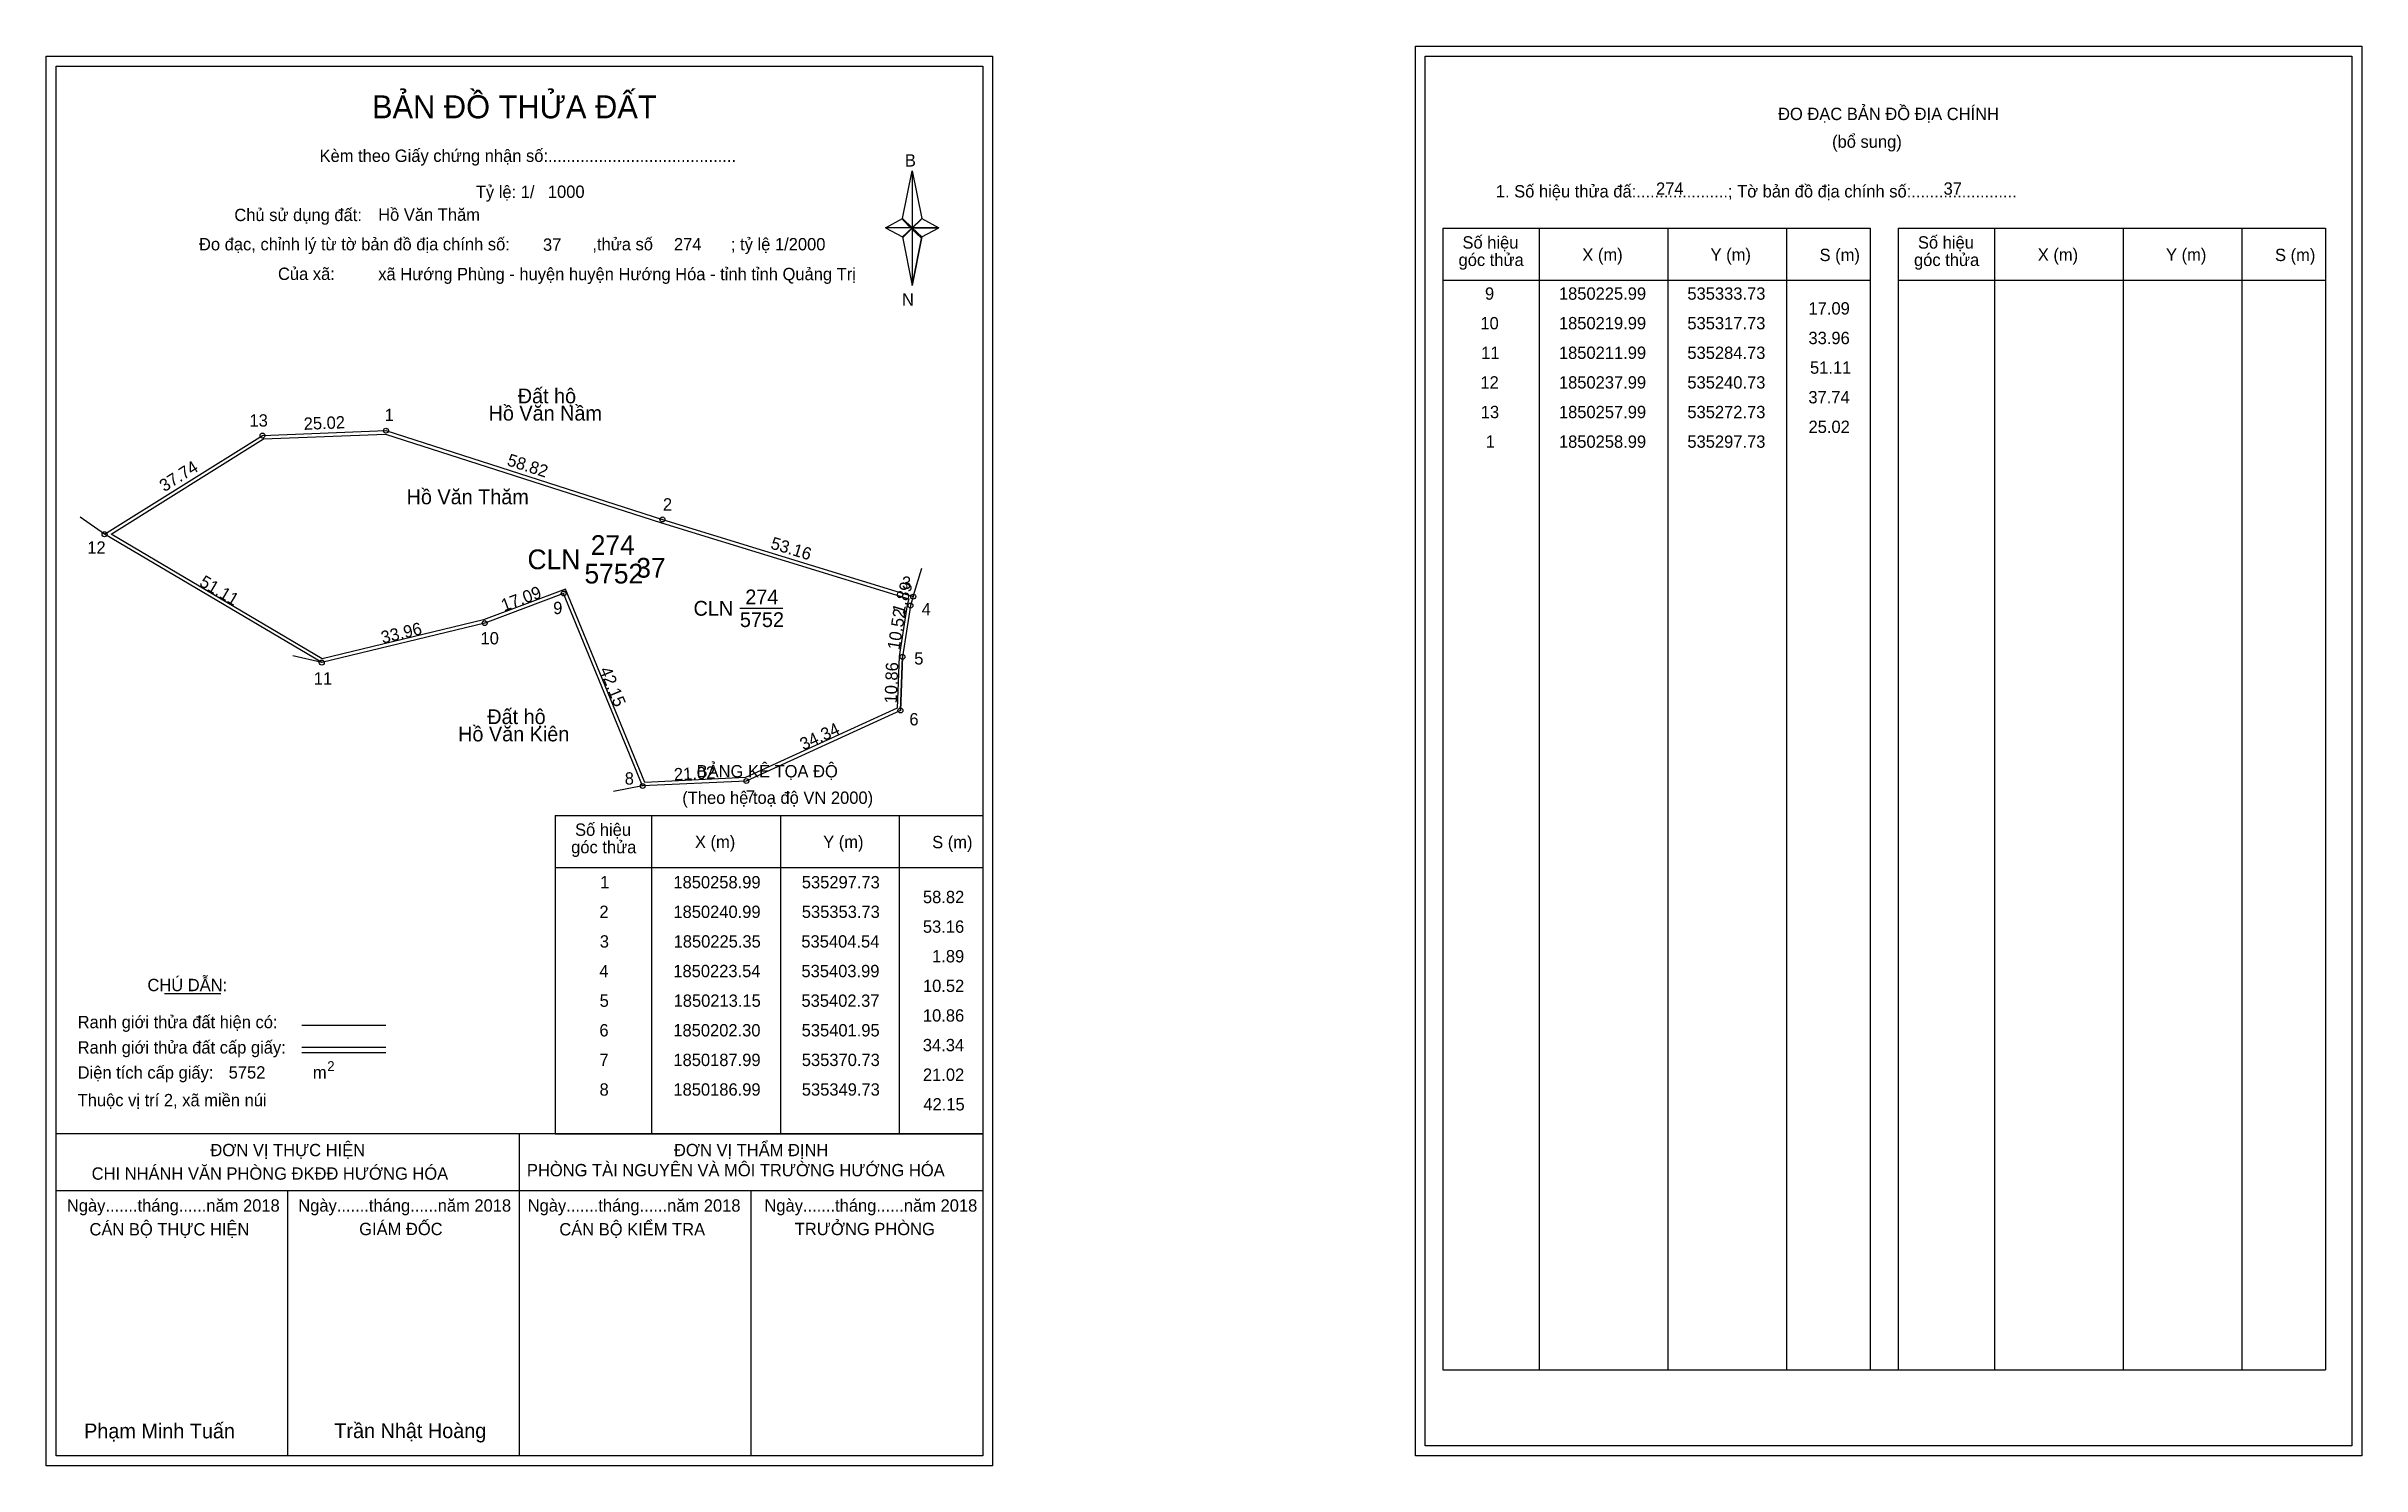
# Model space of a CAD drawing. Extents: x 535229 to 535698, y 1850049 to 1850337.
import ezdxf

# ---------------------------------------------------------------- set-up
doc = ezdxf.new("R2010")
doc.units = 0
for name, color, linetype in [('Level 1', 7, 'Continuous'), ('Level 10', 7, 'Continuous'), ('Level 11', 7, 'Continuous'), ('Level 13', 7, 'Continuous'), ('Level 2', 7, 'Continuous'), ('Level 27', 7, 'Continuous'), ('Level 3', 7, 'Continuous'), ('Level 36', 7, 'Continuous'), ('Level 4', 7, 'Continuous'), ('Level 49', 7, 'Continuous'), ('Level 5', 7, 'Continuous'), ('Level 53', 7, 'Continuous'), ('Level 55', 7, 'Continuous'), ('Level 6', 7, 'Continuous'), ('Level 63', 7, 'Continuous'), ('Level 7', 7, 'Continuous'), ('Level 9', 7, 'Continuous')]:
    doc.layers.add(name, color=color, linetype=linetype)

msp = doc.modelspace()

# ---------------------------------------------------------------- linework, layer by layer
at = {"layer": 'Level 1'}
for p, q in [((535508.25, 1850334.85), (535508.25, 1850334.85)), ((535230.93, 1850332.85), (535230.93, 1850332.85)), ((535402.35, 1850301.97), (535404.32, 1850311.61)), ((535404.32, 1850311.61), (535404.32, 1850300.09)), ((535404.32, 1850311.61), (535406.29, 1850301.97)), ((535398.91, 1850300.09), (535402.35, 1850301.97)), ((535402.35, 1850301.97), (535404.32, 1850300.09)), ((535404.17, 1850299.87), (535402.35, 1850301.75)), ((535406.14, 1850301.75), (535404.17, 1850299.87)), ((535404.17, 1850299.87), (535406.14, 1850301.75)), ((535406.29, 1850301.97), (535404.32, 1850300.09)), ((535404.32, 1850300.09), (535402.35, 1850298.25)), ((535404.17, 1850299.87), (535402.35, 1850298.03)), ((535402.35, 1850298.03), (535404.17, 1850299.87)), ((535402.35, 1850298.25), (535404.32, 1850288.39)), ((535406.14, 1850298.03), (535404.17, 1850299.87)), ((535404.32, 1850300.09), (535404.32, 1850288.39)), ((535404.32, 1850300.09), (535409.73, 1850300.09)), ((535404.32, 1850300.09), (535406.29, 1850298.25)), ((535406.29, 1850298.25), (535404.32, 1850288.39)), ((535406.29, 1850298.25), (535409.73, 1850300.09)), ((535511.79, 1850300), (535598.39, 1850300)), ((535531.38, 1850068.73), (535531.38, 1850300)), ((535557.45, 1850068.73), (535557.45, 1850300)), ((535581.42, 1850300), (535581.42, 1850068.73)), ((535598.39, 1850300), (535598.39, 1850068.73)), ((535604.04, 1850300), (535690.65, 1850300)), ((535623.63, 1850068.73), (535623.63, 1850300)), ((535649.71, 1850068.73), (535649.71, 1850300)), ((535673.68, 1850300), (535673.68, 1850068.73)), ((535690.65, 1850300), (535690.65, 1850068.73)), ((535511.79, 1850289.47), (535598.39, 1850289.47)), ((535604.04, 1850289.47), (535690.65, 1850289.47)), ((535332.03, 1850181.03), (535418.63, 1850181.03)), ((535351.62, 1850116.5), (535351.62, 1850181.03)), ((535377.69, 1850116.5), (535377.69, 1850181.03)), ((535401.66, 1850181.03), (535401.66, 1850116.5)), ((535332.03, 1850170.5), (535418.63, 1850170.5)), ((535252.85, 1850144.92), (535264.25, 1850144.92)), ((535280.71, 1850138.51), (535297.73, 1850138.51)), ((535280.71, 1850134.07), (535297.73, 1850134.07)), ((535280.71, 1850132.97), (535297.73, 1850132.97)), ((535337.76, 1850116.5), (535230.93, 1850116.5)), ((535418.63, 1850116.5), (535313.79, 1850116.5)), ((535324.78, 1850051.28), (535324.78, 1850116.5)), ((535332.03, 1850116.5), (535418.63, 1850116.5)), ((535418.63, 1850104.95), (535230.93, 1850104.95)), ((535277.85, 1850051.28), (535277.85, 1850104.95)), ((535371.7, 1850051.28), (535371.7, 1850104.95)), ((535511.79, 1850068.73), (535690.65, 1850068.73)), ((535695.95, 1850053.28), (535695.95, 1850053.28)), ((535418.63, 1850051.28), (535418.63, 1850051.28))]:
    msp.add_line(p, q, dxfattribs=at)
for points in [[(535402.35, 1850301.97), (535404.32, 1850311.61), (535404.32, 1850300.09)], [(535404.32, 1850300.09), (535406.29, 1850301.97), (535409.73, 1850300.09)], [(535398.91, 1850300.09), (535402.35, 1850298.25), (535404.32, 1850300.09)], [(535404.32, 1850300.09), (535404.32, 1850288.39), (535406.29, 1850298.25)]]:
    msp.add_lwpolyline(points, close=True, dxfattribs=at)
at = {"layer": 'Level 10'}
for p, q in [((535353.73, 1850240.99), (535404.54, 1850225.35)), ((535403.99, 1850223.54), (535402.37, 1850213.15)), ((535401.95, 1850202.3), (535402.37, 1850213.15))]:
    msp.add_line(p, q, dxfattribs=at)
for points in [[(535403.99, 1850223.54), (535402.37, 1850213.15), (535401.95, 1850202.3), (535370.73, 1850187.99), (535349.73, 1850186.99), (535333.73, 1850225.99), (535317.73, 1850219.99), (535284.73, 1850211.99), (535240.73, 1850237.99), (535272.73, 1850257.99), (535297.73, 1850258.99), (535353.73, 1850240.99), (535404.54, 1850225.35)], [(535403.31, 1850223.7), (535401.67, 1850213.22), (535401.27, 1850202.76), (535370.56, 1850188.68), (535350.19, 1850187.71), (535334.12, 1850226.88), (535317.52, 1850220.66), (535284.84, 1850212.74), (535242.08, 1850238.01), (535272.94, 1850257.3), (535297.63, 1850258.29), (535353.52, 1850240.32), (535403.67, 1850224.89)]]:
    msp.add_lwpolyline(points, close=True, dxfattribs=at)
at = {"layer": 'Level 11'}
for centre in [(535272.73, 1850257.99), (535297.73, 1850258.99), (535353.73, 1850240.99), (535240.73, 1850237.99), (535333.73, 1850225.99), (535404.54, 1850225.35), (535403.99, 1850223.54), (535403.99, 1850223.54), (535317.73, 1850219.99), (535284.73, 1850211.99), (535402.37, 1850213.15), (535401.95, 1850202.3), (535370.73, 1850187.99), (535349.73, 1850186.99)]:
    msp.add_circle(centre, 0.5, dxfattribs=at)
at = {"layer": 'Level 27'}
for p, q in [((535240.73, 1850237.99), (535235.81, 1850241.43)), ((535404.54, 1850225.35), (535406.29, 1850231.09)), ((535284.73, 1850211.99), (535278.9, 1850213.39)), ((535349.73, 1850186.99), (535343.83, 1850185.88))]:
    msp.add_line(p, q, dxfattribs=at)
at = {"layer": 'Level 3'}
for p, q in [((535511.79, 1850300), (535511.79, 1850068.73)), ((535604.04, 1850300), (535604.04, 1850068.73)), ((535332.03, 1850181.03), (535332.03, 1850116.5))]:
    msp.add_line(p, q, dxfattribs=at)
at = {"layer": 'Level 63'}
for points in [[(535228.93, 1850334.85), (535420.63, 1850334.85), (535420.63, 1850049.28), (535228.93, 1850049.28)], [(535506.26, 1850336.85), (535697.96, 1850336.85), (535697.96, 1850051.28), (535506.26, 1850051.28)], [(535508.26, 1850334.85), (535695.96, 1850334.85), (535695.96, 1850053.28), (535508.26, 1850053.28)], [(535230.93, 1850332.85), (535418.63, 1850332.85), (535418.63, 1850051.28), (535230.93, 1850051.28)]]:
    msp.add_lwpolyline(points, close=True, dxfattribs=at)
at = {"layer": 'Level 9'}
msp.add_line((535369.43, 1850222.99), (535378.12, 1850222.99), dxfattribs=at)

# ---------------------------------------------------------------- texts
at = {"layer": 'Level 1'}
for s, height, p in [('BẢN ĐỒ THỬA ĐẤT', 4.6657, (535294.9, 1850322.26)), ('ĐO ĐẠC BẢN ĐỒ ĐỊA CHÍNH', 2.5, (535579.73, 1850321.91)), ('(bổ sung)', 2.5, (535590.67, 1850316.29)), ('Kèm theo Giấy chứng nhận số:.........................................', 2.5, (535284.28, 1850313.43)), ('B', 2.5, (535402.86, 1850312.49)), ('1. Số hiệu thửa đấ:....................; Tờ bản đồ địa chính số:.......................', 2.5, (535522.56, 1850306.23)), ('Chủ sử dụng đất:', 2.5, (535267.02, 1850301.44)), ('Đo đạc, chỉnh lý từ tờ bản đồ địa chính số:                  ,thửa số                 ; tỷ lệ 1/2000', 2.5, (535259.86, 1850295.51)), ('Số hiệu', 2.5, (535515.8, 1850295.87)), ('X (m)', 2.5, (535540.08, 1850293.39)), ('Y (m)', 2.5, (535566.06, 1850293.39)), ('S (m)', 2.5, (535588.14, 1850293.34)), ('Số hiệu', 2.5, (535608.06, 1850295.87)), ('X (m)', 2.5, (535632.34, 1850293.39)), ('Y (m)', 2.5, (535658.32, 1850293.39)), ('S (m)', 2.5, (535680.4, 1850293.34)), ('Của xã:', 2.5, (535275.86, 1850289.51)), ('góc thửa', 2.5, (535515.01, 1850292.34)), ('góc thửa', 2.5, (535607.27, 1850292.34)), ('N', 2.5, (535402.26, 1850284.32)), ('BẢNG KÊ TỌA ĐỘ', 2.5, (535360.66, 1850188.73)), ('(Theo hệ toạ độ VN 2000)', 2.5, (535357.76, 1850183.37)), ('Số hiệu', 2.5, (535336.04, 1850176.89)), ('góc thửa', 2.5, (535335.25, 1850173.36)), ('X (m)', 2.5, (535360.32, 1850174.42)), ('Y (m)', 2.5, (535386.3, 1850174.42)), ('S (m)', 2.5, (535408.38, 1850174.37)), ('CHÚ DẪN:', 2.5, (535249.41, 1850145.42)), ('Ranh giới thửa đất hiện có:', 2.5, (535235.28, 1850137.92)), ('Ranh giới thửa đất cấp giấy:', 2.5, (535235.28, 1850132.78)), ('Diện tích cấp giấy:', 2.5, (535235.28, 1850127.7)), ('m', 2.5, (535282.93, 1850127.72)), ('2', 2, (535285.83, 1850129.23)), ('Thuộc vị trí 2, xã miền núi', 2.5, (535235.28, 1850122.1)), ('ĐƠN VỊ THỰC HIỆN', 2.5, (535262.16, 1850111.98)), ('ĐƠN VỊ THẨM ĐỊNH', 2.5, (535356.07, 1850111.98)), ('CHI NHÁNH VĂN PHÒNG ĐKĐĐ HƯỚNG HÓA', 2.5, (535238.12, 1850107.22)), ('PHÒNG TÀI NGUYÊN VÀ MÔI TRƯỜNG HƯỚNG HÓA', 2.5, (535326.29, 1850107.91)), ('Ngày.......tháng......năm 2018', 2.5, (535233.1, 1850100.75)), ('Ngày.......tháng......năm 2018', 2.5, (535279.97, 1850100.75)), ('Ngày.......tháng......năm 2018', 2.5, (535326.44, 1850100.75)), ('Ngày.......tháng......năm 2018', 2.5, (535374.4, 1850100.75)), ('CÁN BỘ THỰC HIỆN', 2.5, (535237.68, 1850095.93)), ('GIÁM ĐỐC', 2.5, (535292.31, 1850095.99)), ('CÁN BỘ KIỂM TRA', 2.5, (535332.85, 1850095.93)), ('TRƯỞNG PHÒNG', 2.5, (535380.54, 1850095.99)), ('Phạm Minh Tuấn', 3, (535236.59, 1850054.82)), ('Trần Nhật Hoàng', 3, (535287.28, 1850054.87))]:
    msp.add_text(s, height=height, dxfattribs=at).set_placement(p)
at = {"layer": 'Level 11'}
msp.add_text('Tỷ lệ: 1/', height=2.5, dxfattribs=at).set_placement((535315.94, 1850306.12))
at = {"layer": 'Level 13'}
for s, p in [('274', (535370.53, 1850223.79)), ('CLN', (535360.04, 1850221.49)), ('5752', (535369.43, 1850219.19))]:
    msp.add_text(s, height=3, dxfattribs=at).set_placement(p)
at = {"layer": 'Level 2'}
msp.add_text('Hồ Văn Thăm', height=3, dxfattribs=at).set_placement((535301.92, 1850244.07))
at = {"layer": 'Level 3'}
msp.add_text('CLN ', height=4, dxfattribs=at).set_placement((535326.41, 1850230.91))
at = {"layer": 'Level 36'}
for s, p in [('Đất hộ', (535324.43, 1850264.52)), ('Hồ Văn Nầm', (535318.52, 1850261.02)), ('Đất hộ', (535318.26, 1850199.53)), ('Hồ Văn Kiên', (535312.35, 1850196.03))]:
    msp.add_text(s, height=3, dxfattribs=at).set_placement(p)
at = {"layer": 'Level 4'}
msp.add_text('274', height=4, dxfattribs=at).set_placement((535339.22, 1850233.8))
at = {"layer": 'Level 49'}
for s, rotation, p in [('25.02', 2.2906, (535281.12, 1850259.13)), ('58.82', 342.1811, (535322.09, 1850252)), ('37.74', 32.0054, (535252.84, 1850246.5)), ('53.16', 342.8909, (535375.47, 1850235.14)), ('51.11', 329.4208, (535259.75, 1850227.68)), ('17.09', 20.556, (535321.63, 1850222.31)), ('1.89', 73.0977, (535402.58, 1850221.66)), ('10.52', 81.1378, (535401.76, 1850214.44)), ('33.96', 13.627, (535297.07, 1850215.81)), ('10.86', 87.7832, (535401.2, 1850203.67)), ('42.15', 292.3062, (535340.94, 1850210.53)), ('34.34', 24.6248, (535382.29, 1850194.17)), ('21.02', 2.7263, (535356.12, 1850188.1))]:
    msp.add_text(s, height=2.5, rotation=rotation, dxfattribs=at).set_placement(p)
at = {"layer": 'Level 5'}
msp.add_text('5752', height=4, dxfattribs=at).set_placement((535337.94, 1850228.02))
at = {"layer": 'Level 53'}
for s, p in [('9', (535520.36, 1850285.51)), ('1850225.99', (535535.34, 1850285.51)), ('535333.73', (535561.36, 1850285.51)), ('10', (535519.43, 1850279.51)), ('1850219.99', (535535.34, 1850279.51)), ('535317.73', (535561.36, 1850279.51)), ('17.09', (535585.9, 1850282.51)), ('33.96', (535585.89, 1850276.51)), ('11', (535519.59, 1850273.51)), ('1850211.99', (535535.34, 1850273.51)), ('535284.73', (535561.36, 1850273.51)), ('51.11', (535586.2, 1850270.51)), ('12', (535519.44, 1850267.51)), ('1850237.99', (535535.34, 1850267.51)), ('535240.73', (535561.36, 1850267.51)), ('13', (535519.51, 1850261.51)), ('1850257.99', (535535.34, 1850261.51)), ('535272.73', (535561.36, 1850261.51)), ('37.74', (535585.87, 1850264.51)), ('25.02', (535585.9, 1850258.51)), ('1', (535520.51, 1850255.51)), ('1850258.99', (535535.34, 1850255.51)), ('535297.73', (535561.36, 1850255.51)), ('1', (535341.12, 1850166.25)), ('1850258.99', (535355.96, 1850166.25)), ('535297.73', (535381.97, 1850166.25)), ('58.82', (535406.51, 1850163.25)), ('2', (535340.97, 1850160.25)), ('1850240.99', (535355.96, 1850160.25)), ('535353.73', (535381.97, 1850160.25)), ('53.16', (535406.5, 1850157.25)), ('3', (535341.05, 1850154.25)), ('1850225.35', (535356, 1850154.25)), ('535404.54', (535381.88, 1850154.25)), ('4', (535340.96, 1850148.25)), ('1850223.54', (535355.94, 1850148.25)), ('535403.99', (535381.9, 1850148.25)), ('1.89', (535408.36, 1850151.25)), ('10.52', (535406.51, 1850145.25)), ('5', (535341.02, 1850142.25)), ('1850213.15', (535356, 1850142.25)), ('535402.37', (535381.9, 1850142.25)), ('10.86', (535406.5, 1850139.25)), ('6', (535340.97, 1850136.25)), ('1850202.30', (535355.94, 1850136.25)), ('535401.95', (535381.94, 1850136.25)), ('7', (535340.98, 1850130.25)), ('1850187.99', (535355.96, 1850130.25)), ('535370.73', (535381.97, 1850130.25)), ('34.34', (535406.49, 1850133.25)), ('21.02', (535406.51, 1850127.25)), ('8', (535341, 1850124.25)), ('1850186.99', (535355.96, 1850124.25)), ('535349.73', (535381.97, 1850124.25)), ('42.15', (535406.6, 1850121.25))]:
    msp.add_text(s, height=2.5, dxfattribs=at).set_placement(p)
at = {"layer": 'Level 55'}
for s, height, p in [('13', 0.4, (535272.46, 1850257.99)), ('273', 0.11, (535297.61, 1850258.88)), ('273', 0.11, (535297.61, 1850258.88)), ('1', 0.4, (535297.62, 1850258.99)), ('273', 0.11, (535272.61, 1850257.88)), ('273', 0.11, (535272.61, 1850257.88)), ('2', 0.4, (535353.59, 1850240.99)), ('273', 0.11, (535353.61, 1850240.88)), ('273', 0.11, (535353.61, 1850240.88)), ('12', 0.4, (535240.45, 1850237.99)), ('273', 0.11, (535240.61, 1850237.88)), ('273', 0.11, (535240.61, 1850237.88)), ('0', 0.11, (535240.69, 1850237.88)), ('0', 0.11, (535240.69, 1850237.88)), ('9', 0.4, (535333.59, 1850225.99)), ('275', 0.11, (535333.61, 1850225.88)), ('273', 0.11, (535404.42, 1850225.24)), ('273', 0.11, (535404.42, 1850225.24)), ('3', 0.4, (535404.42, 1850225.35)), ('4', 0.4, (535403.85, 1850223.54)), ('10', 0.4, (535317.45, 1850219.99)), ('275', 0.11, (535317.61, 1850219.88)), ('11', 0.4, (535284.47, 1850211.99)), ('275', 0.11, (535284.61, 1850211.88)), ('0', 0.11, (535284.69, 1850211.88)), ('0', 0.11, (535284.69, 1850211.88)), ('5', 0.4, (535402.24, 1850213.15)), ('6', 0.4, (535401.81, 1850202.3)), ('7', 0.4, (535370.6, 1850187.99)), ('8', 0.4, (535349.6, 1850186.99)), ('275', 0.11, (535349.61, 1850186.88))]:
    msp.add_text(s, height=height, dxfattribs=at).set_placement(p)
at = {"layer": 'Level 6'}
for s, p in [('1000', (535330.53, 1850306.14)), ('274', (535555.01, 1850306.77)), ('37', (535613.26, 1850306.79)), ('Hồ Văn Thăm', (535296.15, 1850301.5)), ('37', (535329.54, 1850295.42)), ('274', (535356.07, 1850295.5)), ('xã Hướng Phùng - huyện huyện Hướng Hóa - tỉnh tỉnh Quảng Trị', (535296.17, 1850289.46)), ('5752', (535265.87, 1850127.71))]:
    msp.add_text(s, height=2.5, dxfattribs=at).set_placement(p)
at = {"layer": 'Level 7'}
msp.add_text('37', height=4, dxfattribs=at).set_placement((535348.43, 1850229.2))
at = {"layer": 'Level 9'}
for s, p in [('1', (535297.47, 1850260.91)), ('13', (535270.09, 1850259.8)), ('2', (535353.84, 1850242.79)), ('12', (535237.23, 1850234.05)), ('3', (535402.27, 1850226.93)), ('9', (535331.61, 1850221.81)), ('4', (535406.25, 1850221.58)), ('10', (535316.89, 1850215.68)), ('5', (535404.75, 1850211.59)), ('11', (535283.11, 1850207.54)), ('6', (535403.76, 1850199.27)), ('8', (535346.1, 1850187.27)), ('7', (535370.65, 1850183.63))]:
    msp.add_text(s, height=2.5, dxfattribs=at).set_placement(p)

doc.saveas('drawing.dxf')
